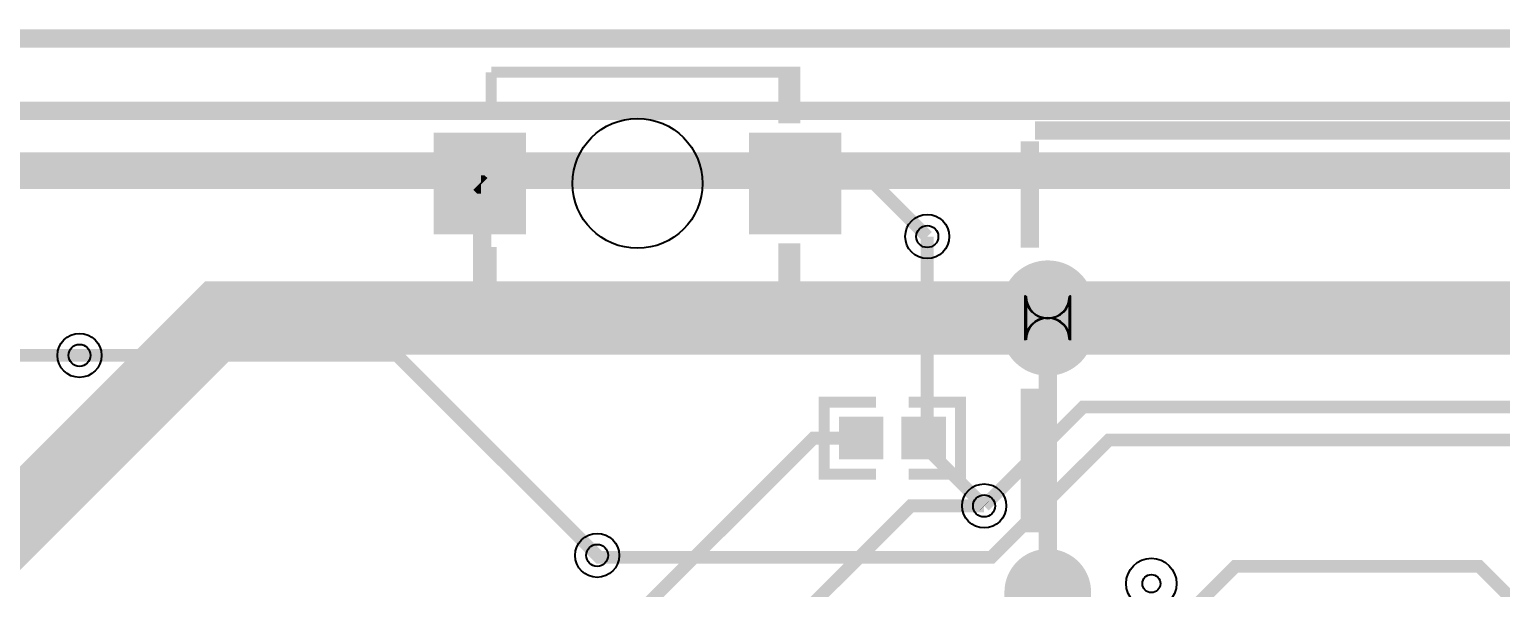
# Model space of a CAD drawing. Header units: millimetres. Extents: x -4 to 157, y 41 to 137.
# Drawn here: x 66.23 to 86.61, y 128.94 to 136.68 of the extents above; entities that cross this region are included whole.
import ezdxf

# ---------------------------------------------------------------- set-up
doc = ezdxf.new("R2010")
doc.units = ezdxf.units.MM
for name, color, linetype, true_color in [('BoardOutLine', 7, 'Continuous', 0xff00ff), ('BottomLayer', 7, 'Continuous', 0x0000ff), ('BottomSolderMaskLayer', 7, 'Continuous', 0xaa00ff), ('Document', 7, 'Continuous', 0xffffff), ('Hole', 7, 'Continuous', 0x222222), ('Multi-Layer', 7, 'Continuous', 0xc0c0c0), ('TopLayer', 7, 'Continuous', 0xff0000), ('TopPasteMaskLayer', 7, 'Continuous', 0x808080), ('TopSilkLayer', 7, 'Continuous', 0xffcc00), ('TopSolderMaskLayer', 7, 'Continuous', 0x800080)]:
    doc.layers.add(name, color=color, linetype=linetype, true_color=true_color)

msp = doc.modelspace()

# ---------------------------------------------------------------- hatches: boundary and pattern name
at = {"layer": 'BottomSolderMaskLayer'}
for points in [[(80.95835661671326, 132.36905850478365, -0.7853981633974483), (79.70834391668787, 132.36905850478365), (79.70834391668787, 132.9857294047921, -0.7853981633974483), (80.95835661671326, 132.9857294047921)], [(80.90835661671326, 128.0159886969774, -0.7853981633974483), (79.75834391668786, 128.0159886969774), (79.75834391668786, 128.9384944119888, -0.7853981633974483), (80.90835661671326, 128.9384944119888)]]:
    msp.add_hatch(color=256, dxfattribs=at).paths.add_polyline_path(points)
at = {"layer": 'Multi-Layer'}
for points in [[(80.93335026670056, 132.37739395478798, -0.7853981633974483), (79.73335026670057, 132.37739395478798), (79.73335026670057, 132.97739395478789, -0.7853981633974483), (80.93335026670056, 132.97739395478789)], [(80.88335026670056, 128.027241554483, -0.7853981633974483), (79.78335026670057, 128.027241554483), (79.78335026670057, 128.9272415544831, -0.7853981633974483), (80.88335026670056, 128.9272415544831)]]:
    msp.add_hatch(color=256, dxfattribs=at).paths.add_polyline_path(points)
at = {"layer": 'TopLayer'}
for points in [[(73.0807467614934, 135.22407924815843), (73.0807467614934, 133.86405892811786), (71.85074930149835, 133.86405892811786), (71.85074930149835, 135.22407924815843)], [(76.22075184150344, 135.22407924815843), (76.22075184150344, 133.86405892811786), (77.45074930149849, 133.86405892811786), (77.45074930149849, 135.22407924815843)], [(78.03134366268728, 131.28346456692907), (78.03134366268728, 130.74345948691905), (77.46570993141972, 130.74345948691905), (77.46570993141972, 131.28346456692907)], [(78.33136906273808, 131.28346456692907), (78.33136906273808, 130.74345948691905), (78.8970027940054, 130.74345948691905), (78.8970027940054, 131.28346456692907)]]:
    msp.add_hatch(color=256, dxfattribs=at).paths.add_polyline_path(points)
at = {"layer": 'TopPasteMaskLayer'}
for points in [[(73.0807467614934, 135.22407924815843), (73.0807467614934, 133.86405892811786), (71.85074930149835, 133.86405892811786), (71.85074930149835, 135.22407924815843)], [(76.22075184150344, 135.22407924815843), (76.22075184150344, 133.86405892811786), (77.45074930149849, 133.86405892811786), (77.45074930149849, 135.22407924815843)], [(80.34833629667241, 131.92748285496566), (80.37820675641342, 131.9289814579629), (80.40797561595105, 131.9319532639065), (80.43756667513321, 131.93642367284735), (80.46687833375654, 131.94234188468374), (80.49588519177018, 131.94973329946663), (80.52446024892038, 131.9585471170942), (80.55257810515604, 131.9687833375666), (80.58013716027426, 131.98039116078235), (80.60711201422396, 131.9933705867412), (80.63337566675136, 132.00769621539246), (80.6589027178054, 132.0232918465838), (80.68361696723377, 132.04013208026424), (80.70746761493524, 132.05821691643382), (80.73037846075681, 132.07744475488948), (80.7523241046481, 132.0977901955804), (80.77320294640572, 132.11920243840484), (80.7930149860299, 132.14163068326138), (80.81165862331727, 132.16502413004832), (80.82910845821675, 132.18930657861313), (80.84533909067818, 132.2144526289053), (80.86029972059941, 132.24036068072132), (80.87396494792984, 132.26697993395987), (80.88625857251691, 132.2942341884684), (80.89718059436109, 132.32209804419608), (80.90673101346192, 132.350444500889), (80.9148336296671, 132.37924815849635), (80.92148844297685, 132.40840741681473), (80.9266700533401, 132.437871475743), (80.9304038608077, 132.46756413512833), (80.93263906527795, 132.49740919481837), (80.93337566675132, 132.5273050546101), (80.93337566675132, 132.82730505461018), (80.93263906527795, 132.8572009144018), (80.9304038608077, 132.88704597409196), (80.9266700533401, 132.91673863347728), (80.92148844297685, 132.94620269240545), (80.9148336296671, 132.97536195072394), (80.90673101346192, 133.00416560833128), (80.89718059436109, 133.0325120650241), (80.88625857251691, 133.06037592075177), (80.87396494792984, 133.0876301752603), (80.86029972059941, 133.11424942849885), (80.84533909067818, 133.14015748031488), (80.82910845821675, 133.16530353060705), (80.81165862331727, 133.18958597917197), (80.7930149860299, 133.2129794259588), (80.77320294640572, 133.23540767081533), (80.7523241046481, 133.2568199136398), (80.73037846075681, 133.2771653543307), (80.70746761493524, 133.29639319278635), (80.68361696723377, 133.31447802895616), (80.6589027178054, 133.33131826263661), (80.63337566675136, 133.34691389382783), (80.60711201422396, 133.36123952247908), (80.58013716027426, 133.37421894843783), (80.55257810515604, 133.38582677165357), (80.52446024892038, 133.39606299212596), (80.49588519177018, 133.40487680975366), (80.46687833375654, 133.41226822453643), (80.43756667513321, 133.41818643637282), (80.40797561595105, 133.42265684531367), (80.37820675641342, 133.42562865125728), (80.34833629667241, 133.42712725425451), (80.31841503682995, 133.42712725425451), (80.28854457708894, 133.42562865125728), (80.25877571755132, 133.42265684531367), (80.22918465836938, 133.41818643637282), (80.19987299974582, 133.41226822453643), (80.17086614173218, 133.40487680975366), (80.14229108458221, 133.39606299212596), (80.11417322834632, 133.38582677165357), (80.08661417322833, 133.37421894843783), (80.0596393192784, 133.36123952247908), (80.03337566675123, 133.34691389382783), (80.00784861569718, 133.33131826263661), (79.98313436626859, 133.31447802895616), (79.95928371856735, 133.29639319278635), (79.93637287274578, 133.2771653543307), (79.91442722885449, 133.2568199136398), (79.89354838709664, 133.23540767081533), (79.87373634747269, 133.2129794259588), (79.85509271018532, 133.18958597917197), (79.83764287528561, 133.16530353060705), (79.82141224282441, 133.14015748031488), (79.80645161290317, 133.11424942849885), (79.79278638557275, 133.0876301752603), (79.78049276098523, 133.06037592075177), (79.76957073914127, 133.0325120650241), (79.76002032004067, 133.00416560833128), (79.75191770383549, 132.97536195072394), (79.74526289052574, 132.94620269240545), (79.74008128016249, 132.91673863347728), (79.73634747269489, 132.88704597409196), (79.73411226822441, 132.8572009144018), (79.73337566675127, 132.82730505461018), (79.73337566675127, 132.5273050546101), (79.73411226822441, 132.49740919481837), (79.73634747269489, 132.46756413512833), (79.74008128016249, 132.437871475743), (79.74526289052574, 132.40840741681473), (79.75191770383549, 132.37924815849635), (79.76002032004067, 132.350444500889), (79.76957073914127, 132.32209804419608), (79.78049276098523, 132.2942341884684), (79.79278638557275, 132.26697993395987), (79.80645161290317, 132.24036068072132), (79.82141224282441, 132.2144526289053), (79.83764287528561, 132.18930657861313), (79.85509271018532, 132.16502413004832), (79.87373634747269, 132.14163068326138), (79.89354838709664, 132.11920243840484), (79.91442722885449, 132.0977901955804), (79.93637287274578, 132.07744475488948), (79.95928371856735, 132.05821691643382), (79.98313436626859, 132.04013208026424), (80.00784861569718, 132.0232918465838), (80.03337566675123, 132.00769621539246), (80.0596393192784, 131.9933705867412), (80.08661417322833, 131.98039116078235), (80.11417322834632, 131.9687833375666), (80.14229108458221, 131.9585471170942), (80.17086614173218, 131.94973329946663), (80.19987299974582, 131.94234188468374), (80.22918465836938, 131.93642367284735), (80.25877571755132, 131.9319532639065), (80.28854457708894, 131.9289814579629), (80.31841503682995, 131.92748285496566)], [(78.04635509270997, 131.24345948691905), (78.04635509270997, 130.78346456692907), (78.00635001270007, 130.74345948691905), (77.50571501142986, 130.74345948691905), (77.46570993141972, 130.78346456692907), (77.46570993141972, 131.24345948691905), (77.50571501142986, 131.28346456692907), (78.00635001270007, 131.28346456692907)], [(78.31635763271515, 131.24345948691905), (78.31635763271515, 130.78346456692907), (78.35636271272529, 130.74345948691905), (78.85699771399527, 130.74345948691905), (78.8970027940054, 130.78346456692907), (78.8970027940054, 131.24345948691905), (78.85699771399527, 131.28346456692907), (78.35636271272529, 131.28346456692907)], [(80.28854457708894, 127.4788163576327), (80.31841503682995, 127.47731775463558), (80.34833629667241, 127.47731775463558), (80.37820675641342, 127.4788163576327), (80.40797561595105, 127.48178816357631), (80.43756667513321, 127.48625857251716), (80.46687833375654, 127.49217678435355), (80.49588519177018, 127.49956819913643), (80.52446024892038, 127.50838201676402), (80.55257810515604, 127.51861823723641), (80.58013716027426, 127.53022606045215), (80.60711201422396, 127.54320548641101), (80.63337566675136, 127.55753111506226), (80.6589027178054, 127.57312674625348), (80.68361696723377, 127.58996697993393), (80.70746761493524, 127.60805181610363), (80.73037846075681, 127.6272796545594), (80.7523241046481, 127.64762509525019), (80.77320294640572, 127.66903733807465), (80.7930149860299, 127.69146558293119), (80.81165862331727, 127.71485902971813), (80.82910845821675, 127.73914147828305), (80.84533909067818, 127.76428752857498), (80.86029972059941, 127.79019558039124), (80.87396494792984, 127.81681483362956), (80.88625857251691, 127.8440690881381), (80.89718059436109, 127.87193294386589), (80.90673101346192, 127.90027940055882), (80.9148336296671, 127.92908305816604), (80.92148844297685, 127.95824231648464), (80.9266700533401, 127.98770637541281), (80.9304038608077, 128.01739903479813), (80.93263906527795, 128.04724409448818), (80.93337566675132, 128.07713995427991), (80.93337566675132, 128.87713995427987), (80.93263906527795, 128.9070358140716), (80.9304038608077, 128.93688087376177), (80.9266700533401, 128.96657353314708), (80.92148844297685, 128.99603759207514), (80.9148336296671, 129.02519685039363), (80.90673101346192, 129.05400050800097), (80.89718059436109, 129.082346964694), (80.88625857251691, 129.11021082042168), (80.87396494792984, 129.1374650749301), (80.86029972059941, 129.16408432816866), (80.84533909067818, 129.1899923799848), (80.82910845821675, 129.21513843027685), (80.81165862331727, 129.23942087884177), (80.7930149860299, 129.2628143256286), (80.77320294640572, 129.28524257048514), (80.7523241046481, 129.3066548133097), (80.73037846075681, 129.3270002540005), (80.70746761493524, 129.34622809245627), (80.68361696723377, 129.36431292862585), (80.6589027178054, 129.3811531623063), (80.63337566675136, 129.39674879349764), (80.60711201422396, 129.41107442214877), (80.58013716027426, 129.42405384810775), (80.55257810515604, 129.43566167132337), (80.52446024892038, 129.44589789179577), (80.49588519177018, 129.45471170942346), (80.46687833375654, 129.46210312420624), (80.43756667513321, 129.46802133604274), (80.40797561595105, 129.47249174498359), (80.37820675641342, 129.4754635509272), (80.34833629667241, 129.47696215392432), (80.31841503682995, 129.47696215392432), (80.28854457708894, 129.4754635509272), (80.25877571755132, 129.47249174498359), (80.22918465836938, 129.46802133604274), (80.19987299974582, 129.46210312420624), (80.17086614173218, 129.45471170942346), (80.14229108458221, 129.44589789179577), (80.11417322834632, 129.43566167132337), (80.08661417322833, 129.42405384810775), (80.0596393192784, 129.41107442214877), (80.03337566675123, 129.39674879349764), (80.00784861569718, 129.3811531623063), (79.98313436626859, 129.36431292862585), (79.95928371856735, 129.34622809245627), (79.93637287274578, 129.3270002540005), (79.91442722885449, 129.3066548133097), (79.89354838709664, 129.28524257048514), (79.87373634747269, 129.2628143256286), (79.85509271018532, 129.23942087884177), (79.83764287528561, 129.21513843027685), (79.82141224282441, 129.1899923799848), (79.80645161290317, 129.16408432816866), (79.79278638557275, 129.1374650749301), (79.78049276098523, 129.11021082042168), (79.76957073914127, 129.082346964694), (79.76002032004067, 129.05400050800097), (79.75191770383549, 129.02519685039363), (79.74526289052574, 128.99603759207514), (79.74008128016249, 128.96657353314708), (79.73634747269489, 128.93688087376177), (79.73411226822441, 128.9070358140716), (79.73337566675127, 128.87713995427987), (79.73337566675127, 128.07713995427991), (79.73411226822441, 128.04724409448818), (79.73634747269489, 128.01739903479813), (79.74008128016249, 127.98770637541281), (79.74526289052574, 127.95824231648464), (79.75191770383549, 127.92908305816604), (79.76002032004067, 127.90027940055882), (79.76957073914127, 127.87193294386589), (79.78049276098523, 127.8440690881381), (79.79278638557275, 127.81681483362956), (79.80645161290317, 127.79019558039124), (79.82141224282441, 127.76428752857498), (79.83764287528561, 127.73914147828305), (79.85509271018532, 127.71485902971813), (79.87373634747269, 127.69146558293119), (79.89354838709664, 127.66903733807465), (79.91442722885449, 127.64762509525019), (79.93637287274578, 127.6272796545594), (79.95928371856735, 127.60805181610363), (79.98313436626859, 127.58996697993393), (80.00784861569718, 127.57312674625348), (80.03337566675123, 127.55753111506226), (80.0596393192784, 127.54320548641101), (80.08661417322833, 127.53022606045215), (80.11417322834632, 127.51861823723641), (80.14229108458221, 127.50838201676402), (80.17086614173218, 127.49956819913643), (80.19987299974582, 127.49217678435355), (80.22918465836938, 127.48625857251716), (80.25877571755132, 127.48178816357631)]]:
    msp.add_hatch(color=256, dxfattribs=at).paths.add_polyline_path(points)
at = {"layer": 'TopSilkLayer'}
for points in [[(76.60076200152389, 136.1614681229363), (76.60076200152389, 135.37647955295904), (76.9055626111251, 135.37647955295904), (76.9055626111251, 136.1614681229363)], [(76.60076200152389, 132.9266700533401), (76.60076200152389, 133.71165862331725), (76.9055626111251, 133.71165862331725), (76.9055626111251, 132.9266700533401)]]:
    msp.add_hatch(color=256, dxfattribs=at).paths.add_polyline_path(points)
at = {"layer": 'TopSolderMaskLayer'}
for points in [[(73.10614943491123, 135.2494807221167), (73.10614943491123, 133.83865935170377), (71.82535187331587, 133.83865935170377), (71.82535187331587, 135.2494807221167)], [(76.19535126617984, 135.2494807221167), (76.19535126617984, 133.83865935170377), (77.47614882777498, 133.83865935170377), (77.47614882777498, 135.2494807221167)], [(80.95835661671326, 132.36905850478365, -0.7853981633974483), (79.70834391668787, 132.36905850478365), (79.70834391668787, 132.9857294047921, -0.7853981633974483), (80.95835661671326, 132.9857294047921)], [(78.0567323079863, 131.30886700719782), (78.0567323079863, 130.71806182558748), (77.44030075621868, 130.71806182558748), (77.44030075621868, 131.30886700719782)], [(78.30596216863728, 131.30886700719782), (78.30596216863728, 130.71806182558748), (78.9223937204049, 130.71806182558748), (78.9223937204049, 131.30886700719782)], [(80.90835661671326, 128.0159886969774, -0.7853981633974483), (79.75834391668786, 128.0159886969774), (79.75834391668786, 128.9384944119888, -0.7853981633974483), (80.90835661671326, 128.9384944119888)]]:
    msp.add_hatch(color=256, dxfattribs=at).paths.add_polyline_path(points)

# ---------------------------------------------------------------- linework, layer by layer
at = {"layer": 'BoardOutLine', "const_width": 0.25400050800101603}
msp.add_lwpolyline([(100.54330708661428, 129.0516891033783), (100.54330708661428, 136.55168910337818), (-3.4566929133859503, 136.55168910337818), (-3.4566929133859503, 41.55168910337818), (156.54330708661405, 41.55168910337818), (156.54330708661405, 136.55168910337818), (125.54330708661405, 136.55168910337818), (125.54330708661405, 129.0516891033783), (100.54330708661428, 129.0516891033783)], close=True, dxfattribs=at)
at = {"layer": 'BottomLayer'}
for points, const_width in [([(63.09331978663931, 134.7208280416561), (94.00772161544296, 134.7208280416561), (100.20533401066791, 128.52321564643125), (132.63357886715767, 128.52321564643125), (136.64678689357356, 124.51000762001513), (137.89646939293857, 124.51000762001513), (137.89646939293857, 122.57960375920743)], 0.5080010160020321), ([(63.09474218948435, 134.72087884175767), (94.00762001523981, 134.72087884175767), (100.20523241046476, 128.52326644653283), (132.63347726695451, 128.52326644653283), (136.6466852933704, 124.51005842011693), (137.89636779273542, 124.51005842011693), (137.89636779273542, 122.58067056134121)], 0.25400050800101603), ([(79.45146050292078, 130.07363474726947), (78.66395732791466, 130.86113792227582), (78.66395732791466, 133.80746761493515)], 0.17800355600711204), ([(79.45135890271763, 130.07368554737116), (78.66395732791466, 130.86108712217424), (78.66395732791466, 133.807493014986)], 0.17780035560071122), ([(74.09194818389642, 129.38788417576836), (71.32029464058928, 132.1595377190755), (66.92100584201171, 132.1595377190755)], 0.17780035560071122), ([(79.45090170180333, 130.07259334518676), (80.82260604521207, 131.44422148844296), (96.13878587757154, 131.44422148844296), (102.18298196596379, 125.40002540005082), (105.8167132334263, 125.40002540005082)], 0.17800355600711204), ([(79.45161290322562, 130.07343154686305), (80.82270764541522, 131.44427228854454), (96.13868427736838, 131.44427228854454), (102.18288036576064, 125.4000762001524), (105.81661163322315, 125.4000762001524)], 0.17780035560071122), ([(102.6919481838961, 123.49400558801108), (95.19893319786615, 130.98702057404114), (81.17818135636253, 130.98702057404114), (79.55260350520689, 129.36144272288539), (74.11844043688075, 129.36144272288539), (74.09204978409957, 129.3878333756668)], 0.17800355600711204), ([(101.82854965709907, 124.35740411480822), (95.19888239776469, 130.98707137414283), (81.17830835661653, 130.98707137414283), (79.55270510541004, 129.36146812293623), (74.11836423672821, 129.36146812293623), (74.09194818389642, 129.38788417576836)], 0.17780035560071122), ([(79.45085090170187, 130.07266954533907), (79.45161290322562, 130.07343154686305)], 0.17780035560071122), ([(79.45135890271763, 130.07368554737116), (79.45161290322562, 130.07343154686305)], 0.17780035560071122)]:
    msp.add_lwpolyline(points, dxfattribs=dict(at, const_width=const_width))
at = {"layer": 'BottomSolderMaskLayer'}
for points in [[(80.02076771572897, 132.36890187006168), (80.02076771572897, 132.98557277007023)], [(80.64577406574168, 132.36890187006168), (80.64577406574168, 132.98557277007023)]]:
    msp.add_lwpolyline(points, close=True, dxfattribs=at)
for centre, start, end in [((80.33327089073532, 132.98557277007023), 180, 360), ((80.33327089073532, 132.36890187006168), 360, 180)]:
    msp.add_arc(centre, 0.31250317500635005, start, end, dxfattribs=at)
at = {"layer": 'Document'}
msp.add_circle((81.76819913639815, 128.99743459486922), 0.12496824993649988, dxfattribs=at)
at = {"layer": 'Hole'}
for centre, radius in [((78.66405892811781, 133.80744221488442), 0.15250190500381003), ((66.92110744221486, 132.15948691897393), 0.15240030480060962), ((79.45146050292078, 130.07363474726947), 0.15250190500381003), ((74.09204978409957, 129.3878333756668), 0.15250190500381003)]:
    msp.add_circle(centre, radius, dxfattribs=at)
at = {"layer": 'Multi-Layer'}
for points in [[(80.03327406654803, 132.37724155448302), (80.03327406654803, 132.97724155448304)], [(80.63327406654803, 132.37724155448302), (80.63327406654803, 132.97724155448304)]]:
    msp.add_lwpolyline(points, close=True, dxfattribs=at)
for centre, radius in [((78.66405892811781, 133.80744221488442), 0.30500381000762006), ((66.92110744221486, 132.15948691897393), 0.30480060960121924), ((79.45146050292078, 130.07363474726947), 0.30500381000762006), ((74.09204978409957, 129.3878333756668), 0.30500381000762006), ((81.76819913639815, 128.99743459486922), 0.3500127000254001)]:
    msp.add_circle(centre, radius, dxfattribs=at)
for centre, start, end in [((80.33327406654803, 132.97724155448304), 180, 360), ((80.33327406654803, 132.37724155448302), 360, 180)]:
    msp.add_arc(centre, 0.30000000000000004, start, end, dxfattribs=at)
at = {"layer": 'TopLayer'}
for points, const_width in [([(72.48133096266179, 134.52860045720092), (72.4810769621538, 134.52860045720092), (72.46558293116573, 134.544094488189)], 0.25400050800101603), ([(72.46583693167372, 134.544094488189), (72.48133096266179, 134.52860045720092)], 0.25400050800101603), ([(72.46583693167372, 134.54406908813814), (72.49690119380239, 134.5130048260096), (72.49690119380239, 132.67739395478793)], 0.25400050800101603), ([(72.48133096266179, 134.52860045720092), (72.49682499364985, 134.51310642621274), (72.49682499364985, 132.6774447548895)], 0.25400050800101603), ([(78.66395732791466, 133.80746761493515), (77.92735585471155, 134.54406908813814), (76.83566167132312, 134.54406908813814)], 0.17800355600711204), ([(78.66395732791466, 133.807493014986), (77.92735585471155, 134.544094488189), (76.83566167132312, 134.544094488189)], 0.17780035560071122), ([(55.63586487172961, 125.42440944881889), (57.795910591820984, 127.58445516891027), (63.77952755905494, 127.58445516891027), (68.87246634493272, 132.67739395478793), (80.33335026670056, 132.67739395478793)], 1.0160020320040641), ([(80.33335026670056, 132.67739395478793), (88.98333756667489, 132.67739395478793)], 1.0160020320040641), ([(62.91313182626345, 127.58448056896111), (63.77952755905494, 127.58448056896111), (68.87249174498356, 132.6774447548895), (72.49682499364985, 132.6774447548895)], 0.25400050800101603), ([(72.49682499364985, 132.6774447548895), (80.33324866649741, 132.6774447548895)], 0.25400050800101603), ([(80.33324866649741, 128.47729235458462), (80.33324866649741, 132.6774447548895)], 0.25400050800101603), ([(80.33324866649741, 132.6774447548895), (88.98323596647174, 132.6774447548895)], 0.25400050800101603), ([(80.33335026670056, 128.47724155448304), (80.33335026670056, 132.67739395478793)], 0.25400050800101603), ([(66.92100584201171, 132.1595377190755), (53.42341884683765, 132.1595377190755)], 0.17780035560071122), ([(73.96497332994636, 127.88928117856233), (77.08912877825742, 131.01343662687327), (77.74864109728196, 131.01343662687327)], 0.17800355600711204), ([(73.96494792989574, 127.88928117856233), (77.08915417830804, 131.01348742697485), (77.74853949707881, 131.01348742697485)], 0.17780035560071122), ([(79.45140970281932, 130.07363474726947), (78.6142748285497, 130.91076962153932), (78.6142748285497, 131.01343662687327)], 0.17800355600711204), ([(79.45135890271763, 130.07368554737116), (78.61417322834654, 130.91087122174247), (78.61417322834654, 131.01348742697485)], 0.17780035560071122), ([(76.5807467614934, 127.6230378460757), (76.5807467614934, 128.21905003810014), (77.9019558039115, 129.54025908051813), (78.43535687071358, 130.0736601473203), (79.45135890271763, 130.0736601473203)], 0.17800355600711204), ([(76.58064516129025, 127.62308864617728), (76.58064516129025, 128.21897383794771), (78.43535687071358, 130.07368554737116), (79.45135890271763, 130.07368554737116)], 0.17780035560071122), ([(87.05826771653528, 127.92733045466093), (87.05826771653528, 128.48656337312673), (86.3093726187451, 129.2354584709169), (82.93116586233145, 129.2354584709169), (82.25816611633218, 128.5624587249174), (82.25816611633218, 127.92733045466093)], 0.17800355600711204), ([(87.05816611633213, 127.92738125476251), (87.05816611633213, 128.48669037338072), (86.3093726187451, 129.23548387096776), (82.93116586233145, 129.23548387096776), (82.2580645161288, 128.56238252476498), (82.2580645161288, 128.2423418846838)], 0.17780035560071122)]:
    msp.add_lwpolyline(points, dxfattribs=dict(at, const_width=const_width))
at = {"layer": 'TopSilkLayer'}
for points, const_width in [([(76.67696215392425, 136.08526797053594), (72.62453644907282, 136.08526797053594)], 0.15240030480060962), ([(72.62453644907282, 136.08526797053594), (72.62453644907282, 135.42727965455936)], 0.15240030480060962), ([(80.15829311658604, 135.2772415544831), (89.15829311658604, 135.2772415544831)], 0.25400050800101603), ([(80.0862839725678, 135.1282448564897), (80.0862839725678, 133.65527051054107)], 0.25400050800101603), ([(72.62453644907282, 133.00287020574035), (72.62453644907282, 133.66085852171705)], 0.15240030480060962), ([(76.67696215392425, 133.00287020574035), (72.62453644907282, 133.00287020574035)], 0.15240030480060962), ([(80.0862839725678, 131.69921259842522), (80.0862839725678, 129.7052578105156)], 0.25400050800101603), ([(77.95514351028692, 131.51206502413004), (77.23710947421887, 131.51206502413004), (77.23710947421887, 130.51485902971808), (77.95514351028692, 130.51485902971808)], 0.15240030480060962), ([(78.40756921513844, 131.51206502413004), (79.12560325120648, 131.51206502413004), (79.12560325120648, 130.51485902971808), (78.40756921513844, 130.51485902971808)], 0.15240030480060962)]:
    msp.add_lwpolyline(points, dxfattribs=dict(at, const_width=const_width))
at = {"layer": 'TopSilkLayer', "const_width": 0.25400050800101603}
msp.add_lwpolyline([(134.29245618491223, 64.18592837185668), (28.09245618491218, 64.18592837185668), (28.09245618491218, 135.5509271018542), (134.29245618491223, 135.5509271018542), (134.29245618491223, 64.18592837185668)], close=True, dxfattribs=at)
at = {"layer": 'TopSilkLayer'}
msp.add_circle((74.65085090170169, 134.5440436880874), 0.8999237998475998, dxfattribs=at)
at = {"layer": 'TopSolderMaskLayer'}
for points in [[(80.02076771572897, 132.36890187006168), (80.02076771572897, 132.98557277007023)], [(80.64577406574168, 132.36890187006168), (80.64577406574168, 132.98557277007023)]]:
    msp.add_lwpolyline(points, close=True, dxfattribs=at)
for centre, start, end in [((80.33327089073532, 132.98557277007023), 180, 360), ((80.33327089073532, 132.36890187006168), 360, 180)]:
    msp.add_arc(centre, 0.31250317500635005, start, end, dxfattribs=at)

doc.saveas('drawing.dxf')
